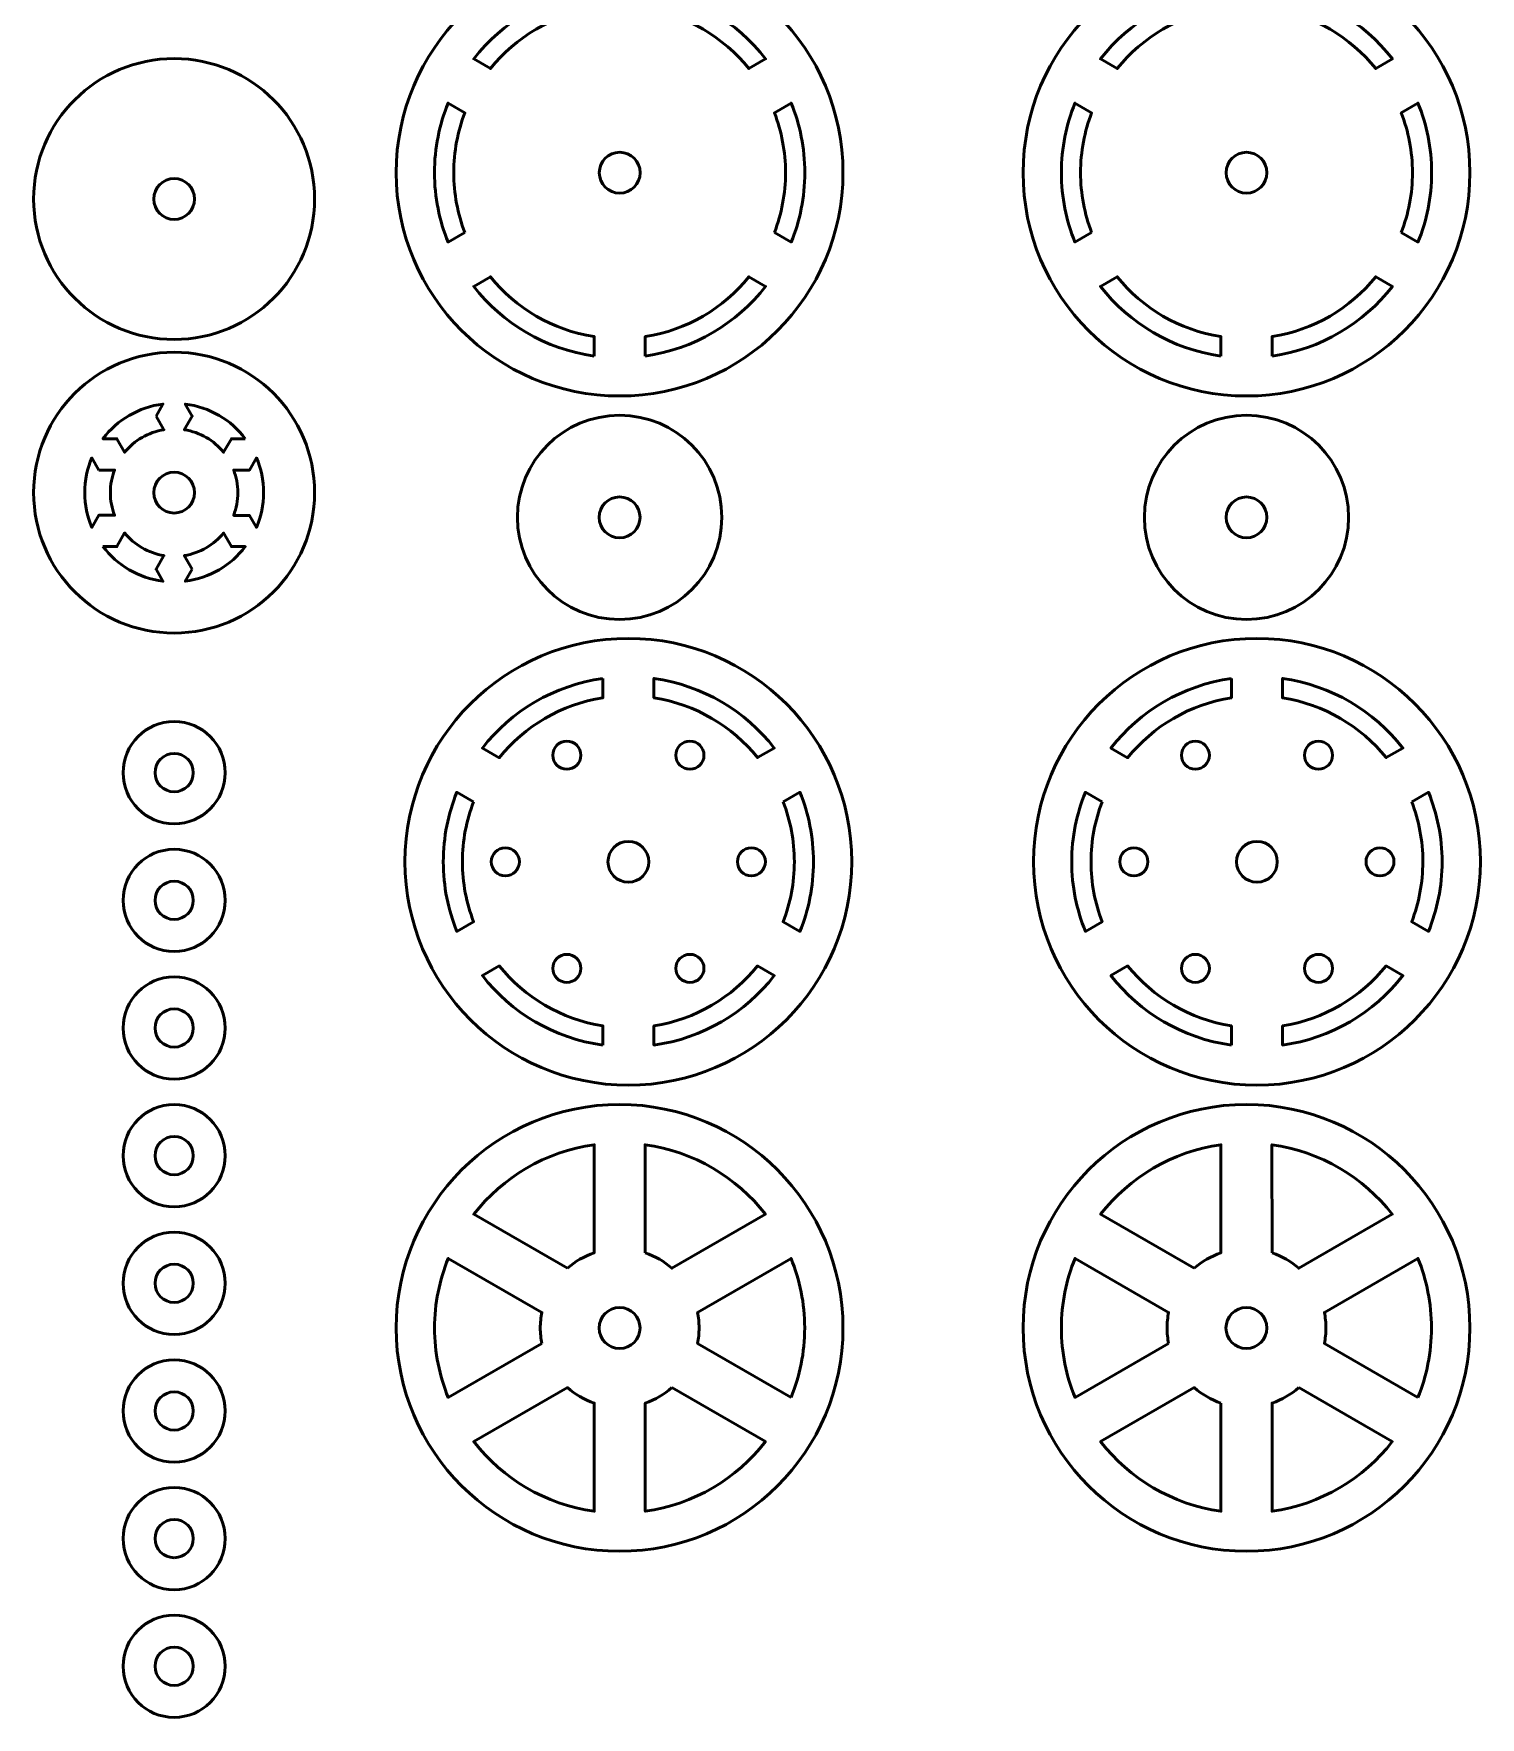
# Model space of a CAD drawing. Header units: inches. Extents: x -370 to 849, y -422 to 797.
# Drawn here: x -272.7 to -159.4, y 568 to 699.9 of the extents above; entities that cross this region are included whole.
import ezdxf

# ---------------------------------------------------------------- set-up
doc = ezdxf.new("R2010")
doc.units = ezdxf.units.IN
doc.header["$MEASUREMENT"] = 0
doc.layers.add('Layer 1', color=7, linetype='Continuous')

# ---------------------------------------------------------------- blocks, each defined once
blk = doc.blocks.new('block 20')
at = {"layer": 'Layer 1', "color": 7, "lineweight": 50, "true_color": 0xffffff}
for points, knots in [([(-230.91, 603.16), (-230.3, 603.69), (-229.59, 604.1), (-228.81, 604.37), (-228.81, 604.37), (-228.81, 612.83), (-228.81, 612.83), (-232.63, 612.31), (-235.98, 610.29), (-238.24, 607.39), (-238.24, 607.39), (-230.91, 603.16), (-230.91, 603.16)], [0, 0, 0, 0, 1, 1, 1, 2, 2, 2, 3, 3, 3, 4, 4, 4, 4]), ([(-224.81, 604.37), (-224.03, 604.1), (-223.33, 603.69), (-222.72, 603.16), (-222.72, 603.16), (-215.39, 607.39), (-215.39, 607.39), (-217.65, 610.29), (-221, 612.31), (-224.82, 612.84), (-224.82, 612.84), (-224.81, 604.37), (-224.81, 604.37), (-224.81, 604.37), (-224.81, 604.37), (-224.81, 604.37)], [0, 0, 0, 0, 1, 1, 1, 2, 2, 2, 3, 3, 3, 4, 4, 4, 5, 5, 5, 5]), ([(-232.91, 597.27), (-232.99, 597.66), (-233.03, 598.07), (-233.03, 598.48), (-233.03, 598.9), (-232.99, 599.31), (-232.91, 599.7), (-232.91, 599.7), (-240.24, 603.93), (-240.24, 603.93), (-240.93, 602.25), (-241.31, 600.41), (-241.31, 598.48), (-241.31, 596.56), (-240.93, 594.72), (-240.24, 593.04), (-240.24, 593.04), (-232.91, 597.27), (-232.91, 597.27)], [0, 0, 0, 0, 1, 1, 1, 2, 2, 2, 3, 3, 3, 4, 4, 4, 5, 5, 5, 6, 6, 6, 6]), ([(-213.39, 593.04), (-212.7, 594.72), (-212.32, 596.56), (-212.32, 598.49), (-212.32, 600.41), (-212.7, 602.25), (-213.39, 603.93), (-213.39, 603.93), (-220.71, 599.7), (-220.71, 599.7), (-220.64, 599.31), (-220.59, 598.9), (-220.59, 598.49), (-220.59, 598.07), (-220.64, 597.67), (-220.71, 597.27), (-220.71, 597.27), (-213.39, 593.04), (-213.39, 593.04)], [0, 0, 0, 0, 1, 1, 1, 2, 2, 2, 3, 3, 3, 4, 4, 4, 5, 5, 5, 6, 6, 6, 6]), ([(-228.82, 592.6), (-229.59, 592.87), (-230.3, 593.28), (-230.91, 593.81), (-230.91, 593.81), (-238.24, 589.58), (-238.24, 589.58), (-235.98, 586.68), (-232.63, 584.66), (-228.81, 584.13), (-228.81, 584.13), (-228.81, 592.6), (-228.81, 592.6), (-228.81, 592.6), (-228.82, 592.6), (-228.82, 592.6)], [0, 0, 0, 0, 1, 1, 1, 2, 2, 2, 3, 3, 3, 4, 4, 4, 5, 5, 5, 5]), ([(-222.72, 593.81), (-223.33, 593.28), (-224.03, 592.86), (-224.81, 592.6), (-224.81, 592.6), (-224.81, 584.13), (-224.81, 584.13), (-220.99, 584.66), (-217.65, 586.68), (-215.39, 589.58), (-215.39, 589.58), (-222.72, 593.81), (-222.72, 593.81)], [0, 0, 0, 0, 1, 1, 1, 2, 2, 2, 3, 3, 3, 4, 4, 4, 4])]:
    blk.add_open_spline(points, degree=3, knots=knots, dxfattribs=at)
blk = doc.blocks.new('block 19')
at = {"layer": 'Layer 1', "color": 7, "lineweight": 50, "true_color": 0xffffff}
for points in [[(-226.82, 615.99), (-217.15, 615.99), (-209.32, 608.15), (-209.32, 598.49), (-209.32, 588.82), (-217.15, 580.99), (-226.82, 580.99), (-236.48, 580.99), (-244.32, 588.82), (-244.32, 598.49), (-244.32, 608.15), (-236.48, 615.99), (-226.82, 615.99)], [(-226.82, 600.08), (-225.93, 600.08), (-225.22, 599.37), (-225.22, 598.48), (-225.22, 597.6), (-225.93, 596.88), (-226.82, 596.88), (-227.7, 596.88), (-228.42, 597.6), (-228.42, 598.48), (-228.42, 599.37), (-227.7, 600.08), (-226.82, 600.08)]]:
    blk.add_open_spline(points, degree=3, knots=[0, 0, 0, 0, 1, 1, 1, 2, 2, 2, 3, 3, 3, 4, 4, 4, 4], dxfattribs=at)
at = {"layer": 'Layer 1'}
blk.add_blockref('block 20', (0, 0), dxfattribs=at)
blk = doc.blocks.new('block 18')
at = {"layer": 'Layer 1', "color": 7, "lineweight": 50, "true_color": 0xffffff}
for points, knots in [([(-226.82, 706.48), (-236.48, 706.48), (-244.32, 698.65), (-244.32, 688.98), (-244.32, 679.32), (-236.48, 671.49), (-226.82, 671.49), (-217.15, 671.49), (-209.32, 679.32), (-209.32, 688.98), (-209.32, 698.65), (-217.15, 706.48), (-226.82, 706.48)], [0, 0, 0, 0, 1, 1, 1, 2, 2, 2, 3, 3, 3, 4, 4, 4, 4]), ([(-228.81, 701.83), (-232.09, 701.33), (-234.95, 699.6), (-236.94, 697.14), (-236.94, 697.14), (-238.25, 697.89), (-238.25, 697.89), (-235.98, 700.8), (-232.64, 702.82), (-228.81, 703.34), (-228.81, 703.34), (-228.81, 701.83), (-228.81, 701.83)], [0, 0, 0, 0, 1, 1, 1, 2, 2, 2, 3, 3, 3, 4, 4, 4, 4]), ([(-224.81, 703.34), (-220.99, 702.82), (-217.65, 700.8), (-215.38, 697.9), (-215.38, 697.9), (-216.69, 697.14), (-216.69, 697.14), (-218.68, 699.6), (-221.55, 701.33), (-224.81, 701.83), (-224.81, 701.83), (-224.81, 703.34), (-224.81, 703.34)], [0, 0, 0, 0, 1, 1, 1, 2, 2, 2, 3, 3, 3, 4, 4, 4, 4]), ([(-238.94, 684.29), (-238.94, 684.29), (-240.25, 683.54), (-240.25, 683.54), (-240.94, 685.22), (-241.32, 687.06), (-241.32, 688.98), (-241.32, 690.91), (-240.94, 692.75), (-240.25, 694.43), (-240.25, 694.43), (-238.94, 693.67), (-238.94, 693.67), (-239.5, 692.22), (-239.81, 690.64), (-239.81, 688.98), (-239.81, 687.33), (-239.5, 685.75), (-238.94, 684.29)], [0, 0, 0, 0, 1, 1, 1, 2, 2, 2, 3, 3, 3, 4, 4, 4, 5, 5, 5, 6, 6, 6, 6]), ([(-214.69, 684.29), (-214.13, 685.75), (-213.82, 687.33), (-213.82, 688.98), (-213.82, 690.64), (-214.13, 692.22), (-214.69, 693.67), (-214.69, 693.67), (-213.38, 694.43), (-213.38, 694.43), (-212.69, 692.75), (-212.31, 690.91), (-212.31, 688.98), (-212.31, 687.06), (-212.69, 685.22), (-213.38, 683.54), (-213.38, 683.54), (-214.69, 684.29), (-214.69, 684.29)], [0, 0, 0, 0, 1, 1, 1, 2, 2, 2, 3, 3, 3, 4, 4, 4, 5, 5, 5, 6, 6, 6, 6]), ([(-226.81, 687.38), (-227.7, 687.38), (-228.41, 688.1), (-228.41, 688.98), (-228.41, 689.87), (-227.7, 690.58), (-226.81, 690.58), (-225.93, 690.58), (-225.21, 689.87), (-225.21, 688.98), (-225.21, 688.1), (-225.93, 687.38), (-226.81, 687.38)], [0, 0, 0, 0, 1, 1, 1, 2, 2, 2, 3, 3, 3, 4, 4, 4, 4]), ([(-228.81, 674.62), (-232.64, 675.15), (-235.98, 677.17), (-238.25, 680.07), (-238.25, 680.07), (-236.94, 680.83), (-236.94, 680.83), (-234.95, 678.37), (-232.08, 676.64), (-228.81, 676.14), (-228.81, 676.14), (-228.81, 674.62), (-228.81, 674.62)], [0, 0, 0, 0, 1, 1, 1, 2, 2, 2, 3, 3, 3, 4, 4, 4, 4]), ([(-224.81, 674.62), (-224.81, 674.62), (-224.81, 676.14), (-224.81, 676.14), (-221.54, 676.64), (-218.68, 678.37), (-216.69, 680.83), (-216.69, 680.83), (-215.38, 680.07), (-215.38, 680.07), (-217.65, 677.17), (-220.99, 675.15), (-224.81, 674.62)], [0, 0, 0, 0, 1, 1, 1, 2, 2, 2, 3, 3, 3, 4, 4, 4, 4]), ([(-226.82, 669.98), (-231.23, 669.98), (-234.82, 666.4), (-234.82, 661.98), (-234.82, 657.57), (-231.24, 653.98), (-226.82, 653.98), (-222.4, 653.98), (-218.81, 657.57), (-218.81, 661.98), (-218.81, 666.4), (-222.4, 669.98), (-226.82, 669.98)], [0, 0, 0, 0, 1, 1, 1, 2, 2, 2, 3, 3, 3, 4, 4, 4, 4]), ([(-226.82, 660.38), (-227.7, 660.38), (-228.42, 661.1), (-228.42, 661.98), (-228.42, 662.87), (-227.7, 663.58), (-226.82, 663.58), (-225.93, 663.58), (-225.22, 662.87), (-225.22, 661.98), (-225.22, 661.1), (-225.93, 660.38), (-226.82, 660.38)], [0, 0, 0, 0, 1, 1, 1, 2, 2, 2, 3, 3, 3, 4, 4, 4, 4])]:
    blk.add_open_spline(points, degree=3, knots=knots, dxfattribs=at)
at = {"layer": 'Layer 1'}
blk.add_blockref('block 19', (0, 0), dxfattribs=at)
blk = doc.blocks.new('block 23')
at = {"layer": 'Layer 1', "color": 7, "lineweight": 50, "true_color": 0xffffff}
for points, knots in [([(-181.81, 603.16), (-181.2, 603.69), (-180.49, 604.1), (-179.71, 604.37), (-179.71, 604.37), (-179.71, 612.83), (-179.71, 612.83), (-183.53, 612.31), (-186.88, 610.29), (-189.14, 607.39), (-189.14, 607.39), (-181.81, 603.16), (-181.81, 603.16)], [0, 0, 0, 0, 1, 1, 1, 2, 2, 2, 3, 3, 3, 4, 4, 4, 4]), ([(-175.71, 604.37), (-174.93, 604.1), (-174.22, 603.69), (-173.62, 603.16), (-173.62, 603.16), (-166.29, 607.39), (-166.29, 607.39), (-168.55, 610.29), (-171.9, 612.31), (-175.72, 612.84), (-175.72, 612.84), (-175.71, 604.37), (-175.71, 604.37), (-175.71, 604.37), (-175.71, 604.37), (-175.71, 604.37)], [0, 0, 0, 0, 1, 1, 1, 2, 2, 2, 3, 3, 3, 4, 4, 4, 5, 5, 5, 5]), ([(-183.81, 597.27), (-183.89, 597.66), (-183.93, 598.07), (-183.93, 598.48), (-183.93, 598.9), (-183.89, 599.31), (-183.81, 599.7), (-183.81, 599.7), (-191.14, 603.93), (-191.14, 603.93), (-191.83, 602.25), (-192.21, 600.41), (-192.21, 598.48), (-192.21, 596.56), (-191.83, 594.72), (-191.14, 593.04), (-191.14, 593.04), (-183.81, 597.27), (-183.81, 597.27)], [0, 0, 0, 0, 1, 1, 1, 2, 2, 2, 3, 3, 3, 4, 4, 4, 5, 5, 5, 6, 6, 6, 6]), ([(-164.28, 593.04), (-163.6, 594.72), (-163.22, 596.56), (-163.22, 598.49), (-163.22, 600.41), (-163.6, 602.25), (-164.28, 603.93), (-164.28, 603.93), (-171.61, 599.7), (-171.61, 599.7), (-171.54, 599.31), (-171.49, 598.9), (-171.49, 598.49), (-171.49, 598.07), (-171.54, 597.67), (-171.61, 597.27), (-171.61, 597.27), (-164.28, 593.04), (-164.28, 593.04)], [0, 0, 0, 0, 1, 1, 1, 2, 2, 2, 3, 3, 3, 4, 4, 4, 5, 5, 5, 6, 6, 6, 6]), ([(-179.71, 592.6), (-180.49, 592.87), (-181.2, 593.28), (-181.81, 593.81), (-181.81, 593.81), (-189.14, 589.58), (-189.14, 589.58), (-186.88, 586.68), (-183.53, 584.66), (-179.71, 584.13), (-179.71, 584.13), (-179.71, 592.6), (-179.71, 592.6)], [0, 0, 0, 0, 1, 1, 1, 2, 2, 2, 3, 3, 3, 4, 4, 4, 4]), ([(-173.62, 593.81), (-174.23, 593.28), (-174.93, 592.86), (-175.71, 592.6), (-175.71, 592.6), (-175.71, 584.13), (-175.71, 584.13), (-171.89, 584.66), (-168.55, 586.68), (-166.29, 589.58), (-166.29, 589.58), (-173.62, 593.81), (-173.62, 593.81)], [0, 0, 0, 0, 1, 1, 1, 2, 2, 2, 3, 3, 3, 4, 4, 4, 4])]:
    blk.add_open_spline(points, degree=3, knots=knots, dxfattribs=at)
blk = doc.blocks.new('block 22')
at = {"layer": 'Layer 1', "color": 7, "lineweight": 50, "true_color": 0xffffff}
for points in [[(-177.71, 615.99), (-168.05, 615.99), (-160.21, 608.15), (-160.21, 598.49), (-160.21, 588.82), (-168.05, 580.99), (-177.71, 580.99), (-187.38, 580.99), (-195.21, 588.82), (-195.21, 598.49), (-195.21, 608.15), (-187.38, 615.99), (-177.71, 615.99)], [(-177.72, 600.08), (-176.83, 600.08), (-176.12, 599.37), (-176.12, 598.48), (-176.12, 597.6), (-176.83, 596.88), (-177.72, 596.88), (-178.6, 596.88), (-179.32, 597.6), (-179.32, 598.48), (-179.32, 599.37), (-178.6, 600.08), (-177.72, 600.08)]]:
    blk.add_open_spline(points, degree=3, knots=[0, 0, 0, 0, 1, 1, 1, 2, 2, 2, 3, 3, 3, 4, 4, 4, 4], dxfattribs=at)
at = {"layer": 'Layer 1'}
blk.add_blockref('block 23', (0, 0), dxfattribs=at)
blk = doc.blocks.new('block 21')
at = {"layer": 'Layer 1', "color": 7, "lineweight": 50, "true_color": 0xffffff}
for points, knots in [([(-177.71, 706.48), (-187.38, 706.48), (-195.21, 698.65), (-195.21, 688.98), (-195.21, 679.32), (-187.38, 671.49), (-177.71, 671.49), (-168.05, 671.49), (-160.21, 679.32), (-160.21, 688.98), (-160.21, 698.65), (-168.05, 706.48), (-177.71, 706.48)], [0, 0, 0, 0, 1, 1, 1, 2, 2, 2, 3, 3, 3, 4, 4, 4, 4]), ([(-179.71, 701.83), (-182.98, 701.33), (-185.85, 699.6), (-187.84, 697.14), (-187.84, 697.14), (-189.15, 697.89), (-189.15, 697.89), (-186.88, 700.8), (-183.54, 702.82), (-179.71, 703.34), (-179.71, 703.34), (-179.71, 701.83), (-179.71, 701.83)], [0, 0, 0, 0, 1, 1, 1, 2, 2, 2, 3, 3, 3, 4, 4, 4, 4]), ([(-175.71, 703.34), (-171.89, 702.82), (-168.55, 700.8), (-166.28, 697.9), (-166.28, 697.9), (-167.59, 697.14), (-167.59, 697.14), (-169.58, 699.6), (-172.44, 701.33), (-175.71, 701.83), (-175.71, 701.83), (-175.71, 703.34), (-175.71, 703.34)], [0, 0, 0, 0, 1, 1, 1, 2, 2, 2, 3, 3, 3, 4, 4, 4, 4]), ([(-189.84, 684.29), (-189.84, 684.29), (-191.15, 683.54), (-191.15, 683.54), (-191.83, 685.22), (-192.21, 687.06), (-192.21, 688.98), (-192.21, 690.91), (-191.83, 692.75), (-191.15, 694.43), (-191.15, 694.43), (-189.84, 693.67), (-189.84, 693.67), (-190.4, 692.22), (-190.71, 690.64), (-190.71, 688.98), (-190.71, 687.33), (-190.4, 685.75), (-189.84, 684.29)], [0, 0, 0, 0, 1, 1, 1, 2, 2, 2, 3, 3, 3, 4, 4, 4, 5, 5, 5, 6, 6, 6, 6]), ([(-165.59, 684.29), (-165.02, 685.75), (-164.71, 687.33), (-164.71, 688.98), (-164.71, 690.64), (-165.03, 692.22), (-165.59, 693.67), (-165.59, 693.67), (-164.28, 694.43), (-164.28, 694.43), (-163.59, 692.75), (-163.21, 690.91), (-163.21, 688.98), (-163.21, 687.06), (-163.59, 685.22), (-164.28, 683.54), (-164.28, 683.54), (-165.59, 684.29), (-165.59, 684.29)], [0, 0, 0, 0, 1, 1, 1, 2, 2, 2, 3, 3, 3, 4, 4, 4, 5, 5, 5, 6, 6, 6, 6]), ([(-177.71, 687.38), (-178.6, 687.38), (-179.31, 688.1), (-179.31, 688.98), (-179.31, 689.87), (-178.6, 690.58), (-177.71, 690.58), (-176.83, 690.58), (-176.11, 689.87), (-176.11, 688.98), (-176.11, 688.1), (-176.83, 687.38), (-177.71, 687.38)], [0, 0, 0, 0, 1, 1, 1, 2, 2, 2, 3, 3, 3, 4, 4, 4, 4]), ([(-179.71, 674.62), (-183.54, 675.15), (-186.88, 677.17), (-189.15, 680.07), (-189.15, 680.07), (-187.84, 680.83), (-187.84, 680.83), (-185.85, 678.37), (-182.98, 676.64), (-179.71, 676.14), (-179.71, 676.14), (-179.71, 674.62), (-179.71, 674.62)], [0, 0, 0, 0, 1, 1, 1, 2, 2, 2, 3, 3, 3, 4, 4, 4, 4]), ([(-175.71, 674.62), (-175.71, 674.62), (-175.71, 676.14), (-175.71, 676.14), (-172.44, 676.64), (-169.58, 678.37), (-167.59, 680.83), (-167.59, 680.83), (-166.28, 680.07), (-166.28, 680.07), (-168.55, 677.17), (-171.89, 675.15), (-175.71, 674.62)], [0, 0, 0, 0, 1, 1, 1, 2, 2, 2, 3, 3, 3, 4, 4, 4, 4]), ([(-177.71, 669.98), (-182.13, 669.98), (-185.71, 666.4), (-185.71, 661.98), (-185.71, 657.57), (-182.13, 653.98), (-177.71, 653.98), (-173.3, 653.98), (-169.71, 657.57), (-169.71, 661.98), (-169.71, 666.4), (-173.3, 669.98), (-177.71, 669.98)], [0, 0, 0, 0, 1, 1, 1, 2, 2, 2, 3, 3, 3, 4, 4, 4, 4]), ([(-177.71, 660.38), (-178.6, 660.38), (-179.31, 661.1), (-179.31, 661.98), (-179.31, 662.87), (-178.6, 663.58), (-177.71, 663.58), (-176.83, 663.58), (-176.12, 662.87), (-176.12, 661.98), (-176.11, 661.1), (-176.83, 660.38), (-177.71, 660.38)], [0, 0, 0, 0, 1, 1, 1, 2, 2, 2, 3, 3, 3, 4, 4, 4, 4])]:
    blk.add_open_spline(points, degree=3, knots=knots, dxfattribs=at)
at = {"layer": 'Layer 1'}
blk.add_blockref('block 22', (0, 0), dxfattribs=at)
blk = doc.blocks.new('block 97')
at = {"layer": 'Layer 1', "color": 7, "lineweight": 50, "true_color": 0xffffff}
for points, knots in [([(-226.13, 617.5), (-216.47, 617.5), (-208.63, 625.34), (-208.63, 635), (-208.63, 644.66), (-216.47, 652.5), (-226.13, 652.5), (-235.8, 652.5), (-243.63, 644.66), (-243.63, 635), (-243.63, 625.34), (-235.8, 617.5), (-226.13, 617.5)], [0, 0, 0, 0, 1, 1, 1, 2, 2, 2, 3, 3, 3, 4, 4, 4, 4]), ([(-228.13, 649.36), (-228.13, 649.36), (-228.13, 647.85), (-228.13, 647.85), (-231.4, 647.34), (-234.27, 645.62), (-236.25, 643.15), (-236.25, 643.15), (-237.57, 643.91), (-237.57, 643.91), (-235.3, 646.81), (-231.96, 648.83), (-228.13, 649.36)], [0, 0, 0, 0, 1, 1, 1, 2, 2, 2, 3, 3, 3, 4, 4, 4, 4]), ([(-224.13, 649.36), (-220.31, 648.83), (-216.96, 646.81), (-214.7, 643.91), (-214.7, 643.91), (-216.01, 643.16), (-216.01, 643.16), (-218, 645.62), (-220.86, 647.34), (-224.13, 647.85), (-224.13, 647.85), (-224.13, 649.36), (-224.13, 649.36), (-224.13, 649.36), (-224.13, 649.36), (-224.13, 649.36)], [0, 0, 0, 0, 1, 1, 1, 2, 2, 2, 3, 3, 3, 4, 4, 4, 5, 5, 5, 5]), ([(-238.26, 639.69), (-238.82, 638.24), (-239.13, 636.66), (-239.13, 635), (-239.13, 633.35), (-238.82, 631.76), (-238.26, 630.31), (-238.26, 630.31), (-239.57, 629.55), (-239.57, 629.55), (-240.25, 631.24), (-240.63, 633.07), (-240.63, 635), (-240.63, 636.93), (-240.25, 638.77), (-239.57, 640.45), (-239.57, 640.45), (-238.26, 639.69), (-238.26, 639.69)], [0, 0, 0, 0, 1, 1, 1, 2, 2, 2, 3, 3, 3, 4, 4, 4, 5, 5, 5, 6, 6, 6, 6]), ([(-214.01, 639.69), (-214.01, 639.69), (-212.69, 640.45), (-212.69, 640.45), (-212.01, 638.77), (-211.63, 636.93), (-211.63, 635), (-211.63, 633.07), (-212.01, 631.23), (-212.69, 629.55), (-212.69, 629.55), (-214.01, 630.31), (-214.01, 630.31), (-213.44, 631.77), (-213.13, 633.35), (-213.13, 635), (-213.13, 636.65), (-213.44, 638.24), (-214.01, 639.69)], [0, 0, 0, 0, 1, 1, 1, 2, 2, 2, 3, 3, 3, 4, 4, 4, 5, 5, 5, 6, 6, 6, 6]), ([(-226.13, 636.6), (-225.25, 636.6), (-224.53, 635.88), (-224.53, 635), (-224.53, 634.12), (-225.25, 633.4), (-226.13, 633.4), (-227.02, 633.4), (-227.73, 634.12), (-227.73, 635), (-227.73, 635.89), (-227.02, 636.6), (-226.13, 636.6)], [0, 0, 0, 0, 1, 1, 1, 2, 2, 2, 3, 3, 3, 4, 4, 4, 4]), ([(-228.13, 620.64), (-231.96, 621.17), (-235.3, 623.19), (-237.57, 626.09), (-237.57, 626.09), (-236.25, 626.85), (-236.25, 626.85), (-234.26, 624.38), (-231.4, 622.66), (-228.13, 622.15), (-228.13, 622.15), (-228.13, 620.64), (-228.13, 620.64)], [0, 0, 0, 0, 1, 1, 1, 2, 2, 2, 3, 3, 3, 4, 4, 4, 4]), ([(-224.13, 622.15), (-220.86, 622.66), (-218, 624.38), (-216.01, 626.85), (-216.01, 626.85), (-214.7, 626.09), (-214.7, 626.09), (-216.96, 623.19), (-220.31, 621.17), (-224.13, 620.64), (-224.13, 620.64), (-224.13, 622.15), (-224.13, 622.15), (-224.13, 622.15), (-224.13, 622.15), (-224.13, 622.15)], [0, 0, 0, 0, 1, 1, 1, 2, 2, 2, 3, 3, 3, 4, 4, 4, 5, 5, 5, 5])]:
    blk.add_open_spline(points, degree=3, knots=knots, dxfattribs=at)
at = {"layer": 'Layer 1', "color": 240, "lineweight": 50, "true_color": 0xed1c24}
for points in [[(-230.95, 644.45), (-230.35, 644.45), (-229.85, 643.96), (-229.85, 643.35), (-229.85, 642.74), (-230.35, 642.25), (-230.95, 642.25), (-231.56, 642.25), (-232.05, 642.74), (-232.05, 643.35), (-232.05, 643.96), (-231.56, 644.45), (-230.95, 644.45)], [(-221.31, 644.45), (-220.71, 644.45), (-220.21, 643.96), (-220.21, 643.35), (-220.21, 642.74), (-220.71, 642.25), (-221.31, 642.25), (-221.92, 642.25), (-222.41, 642.74), (-222.41, 643.35), (-222.41, 643.96), (-221.92, 644.45), (-221.31, 644.45)], [(-235.77, 636.1), (-235.16, 636.1), (-234.67, 635.61), (-234.67, 635), (-234.67, 634.39), (-235.16, 633.9), (-235.77, 633.9), (-236.38, 633.9), (-236.87, 634.39), (-236.87, 635), (-236.87, 635.61), (-236.38, 636.1), (-235.77, 636.1)], [(-216.49, 636.1), (-215.89, 636.1), (-215.4, 635.61), (-215.4, 635), (-215.4, 634.39), (-215.89, 633.9), (-216.49, 633.9), (-217.1, 633.9), (-217.59, 634.39), (-217.59, 635), (-217.59, 635.61), (-217.1, 636.1), (-216.49, 636.1)], [(-230.95, 627.75), (-230.35, 627.75), (-229.85, 627.26), (-229.85, 626.65), (-229.85, 626.05), (-230.35, 625.55), (-230.95, 625.55), (-231.56, 625.55), (-232.05, 626.05), (-232.05, 626.65), (-232.05, 627.26), (-231.56, 627.75), (-230.95, 627.75)], [(-221.31, 627.75), (-220.71, 627.75), (-220.21, 627.26), (-220.21, 626.65), (-220.21, 626.05), (-220.71, 625.55), (-221.31, 625.55), (-221.92, 625.55), (-222.41, 626.05), (-222.41, 626.65), (-222.41, 627.26), (-221.92, 627.75), (-221.31, 627.75)]]:
    blk.add_open_spline(points, degree=3, knots=[0, 0, 0, 0, 1, 1, 1, 2, 2, 2, 3, 3, 3, 4, 4, 4, 4], dxfattribs=at)
blk = doc.blocks.new('block 99')
at = {"layer": 'Layer 1', "color": 7, "lineweight": 50, "true_color": 0xffffff}
for points, knots in [([(-176.89, 617.5), (-167.23, 617.5), (-159.39, 625.34), (-159.39, 635), (-159.39, 644.66), (-167.23, 652.5), (-176.89, 652.5), (-186.56, 652.5), (-194.39, 644.66), (-194.39, 635), (-194.39, 625.34), (-186.56, 617.5), (-176.89, 617.5)], [0, 0, 0, 0, 1, 1, 1, 2, 2, 2, 3, 3, 3, 4, 4, 4, 4]), ([(-178.89, 649.36), (-178.89, 649.36), (-178.89, 647.85), (-178.89, 647.85), (-182.16, 647.34), (-185.03, 645.62), (-187.02, 643.15), (-187.02, 643.15), (-188.33, 643.91), (-188.33, 643.91), (-186.06, 646.81), (-182.72, 648.83), (-178.89, 649.36)], [0, 0, 0, 0, 1, 1, 1, 2, 2, 2, 3, 3, 3, 4, 4, 4, 4]), ([(-174.89, 649.36), (-171.07, 648.83), (-167.73, 646.81), (-165.46, 643.91), (-165.46, 643.91), (-166.77, 643.16), (-166.77, 643.16), (-168.76, 645.62), (-171.63, 647.34), (-174.9, 647.85), (-174.9, 647.85), (-174.89, 649.36), (-174.89, 649.36), (-174.89, 649.36), (-174.89, 649.36), (-174.89, 649.36)], [0, 0, 0, 0, 1, 1, 1, 2, 2, 2, 3, 3, 3, 4, 4, 4, 5, 5, 5, 5]), ([(-189.02, 639.69), (-189.58, 638.24), (-189.89, 636.66), (-189.89, 635), (-189.89, 633.35), (-189.58, 631.76), (-189.02, 630.31), (-189.02, 630.31), (-190.33, 629.55), (-190.33, 629.55), (-191.02, 631.24), (-191.4, 633.07), (-191.4, 635), (-191.4, 636.93), (-191.02, 638.77), (-190.33, 640.45), (-190.33, 640.45), (-189.02, 639.69), (-189.02, 639.69)], [0, 0, 0, 0, 1, 1, 1, 2, 2, 2, 3, 3, 3, 4, 4, 4, 5, 5, 5, 6, 6, 6, 6]), ([(-164.77, 639.69), (-164.77, 639.69), (-163.46, 640.45), (-163.46, 640.45), (-162.77, 638.77), (-162.39, 636.93), (-162.39, 635), (-162.39, 633.07), (-162.77, 631.23), (-163.46, 629.55), (-163.46, 629.55), (-164.77, 630.31), (-164.77, 630.31), (-164.21, 631.77), (-163.9, 633.35), (-163.9, 635), (-163.89, 636.65), (-164.21, 638.24), (-164.77, 639.69)], [0, 0, 0, 0, 1, 1, 1, 2, 2, 2, 3, 3, 3, 4, 4, 4, 5, 5, 5, 6, 6, 6, 6]), ([(-176.89, 636.6), (-176.01, 636.6), (-175.3, 635.88), (-175.3, 635), (-175.3, 634.12), (-176.01, 633.4), (-176.89, 633.4), (-177.78, 633.4), (-178.49, 634.12), (-178.49, 635), (-178.49, 635.89), (-177.78, 636.6), (-176.89, 636.6)], [0, 0, 0, 0, 1, 1, 1, 2, 2, 2, 3, 3, 3, 4, 4, 4, 4]), ([(-178.89, 620.64), (-182.72, 621.17), (-186.06, 623.19), (-188.33, 626.09), (-188.33, 626.09), (-187.02, 626.85), (-187.02, 626.85), (-185.03, 624.38), (-182.16, 622.66), (-178.89, 622.15), (-178.89, 622.15), (-178.89, 620.64), (-178.89, 620.64)], [0, 0, 0, 0, 1, 1, 1, 2, 2, 2, 3, 3, 3, 4, 4, 4, 4]), ([(-174.89, 622.15), (-171.62, 622.66), (-168.76, 624.38), (-166.77, 626.85), (-166.77, 626.85), (-165.46, 626.09), (-165.46, 626.09), (-167.73, 623.19), (-171.07, 621.17), (-174.89, 620.64), (-174.89, 620.64), (-174.89, 622.15), (-174.89, 622.15), (-174.89, 622.15), (-174.89, 622.15), (-174.89, 622.15)], [0, 0, 0, 0, 1, 1, 1, 2, 2, 2, 3, 3, 3, 4, 4, 4, 5, 5, 5, 5])]:
    blk.add_open_spline(points, degree=3, knots=knots, dxfattribs=at)
at = {"layer": 'Layer 1', "color": 240, "lineweight": 50, "true_color": 0xed1c24}
for points in [[(-181.72, 644.45), (-181.11, 644.45), (-180.62, 643.96), (-180.62, 643.35), (-180.62, 642.74), (-181.11, 642.25), (-181.72, 642.25), (-182.32, 642.25), (-182.81, 642.74), (-182.81, 643.35), (-182.81, 643.96), (-182.32, 644.45), (-181.72, 644.45)], [(-172.07, 644.45), (-171.47, 644.45), (-170.98, 643.96), (-170.98, 643.35), (-170.98, 642.74), (-171.47, 642.25), (-172.07, 642.25), (-172.68, 642.25), (-173.17, 642.74), (-173.17, 643.35), (-173.17, 643.96), (-172.68, 644.45), (-172.07, 644.45)], [(-186.53, 636.1), (-185.93, 636.1), (-185.44, 635.61), (-185.44, 635), (-185.44, 634.39), (-185.93, 633.9), (-186.53, 633.9), (-187.14, 633.9), (-187.63, 634.39), (-187.63, 635), (-187.63, 635.61), (-187.14, 636.1), (-186.53, 636.1)], [(-167.26, 636.1), (-166.65, 636.1), (-166.16, 635.61), (-166.16, 635), (-166.16, 634.39), (-166.65, 633.9), (-167.26, 633.9), (-167.86, 633.9), (-168.35, 634.39), (-168.35, 635), (-168.35, 635.61), (-167.86, 636.1), (-167.26, 636.1)], [(-181.72, 627.75), (-181.11, 627.75), (-180.62, 627.26), (-180.62, 626.65), (-180.62, 626.05), (-181.11, 625.55), (-181.72, 625.55), (-182.32, 625.55), (-182.81, 626.05), (-182.81, 626.65), (-182.81, 627.26), (-182.32, 627.75), (-181.72, 627.75)], [(-172.07, 627.75), (-171.47, 627.75), (-170.98, 627.26), (-170.98, 626.65), (-170.98, 626.05), (-171.47, 625.55), (-172.07, 625.55), (-172.68, 625.55), (-173.17, 626.05), (-173.17, 626.65), (-173.17, 627.26), (-172.68, 627.75), (-172.07, 627.75)]]:
    blk.add_open_spline(points, degree=3, knots=[0, 0, 0, 0, 1, 1, 1, 2, 2, 2, 3, 3, 3, 4, 4, 4, 4], dxfattribs=at)

msp = doc.modelspace()

# ---------------------------------------------------------------- linework, layer by layer
at = {"layer": 'Layer 1', "color": 7, "lineweight": 50, "true_color": 0xffffff}
for points, knots in [([(-250.71, 686.92), (-250.71, 693), (-255.64, 697.92), (-261.71, 697.92), (-267.79, 697.92), (-272.72, 693), (-272.72, 686.92), (-272.72, 680.84), (-267.79, 675.92), (-261.71, 675.92), (-255.64, 675.92), (-250.71, 680.84), (-250.71, 686.92)], [0, 0, 0, 0, 1, 1, 1, 2, 2, 2, 3, 3, 3, 4, 4, 4, 4]), ([(-260.11, 686.92), (-260.11, 686.04), (-260.83, 685.32), (-261.71, 685.32), (-262.6, 685.32), (-263.31, 686.04), (-263.31, 686.92), (-263.31, 687.81), (-262.6, 688.52), (-261.71, 688.52), (-260.83, 688.52), (-260.11, 687.81), (-260.11, 686.92)], [0, 0, 0, 0, 1, 1, 1, 2, 2, 2, 3, 3, 3, 4, 4, 4, 4]), ([(-250.71, 663.92), (-250.71, 670), (-255.64, 674.92), (-261.71, 674.92), (-267.79, 674.92), (-272.72, 670), (-272.72, 663.92), (-272.72, 657.84), (-267.79, 652.92), (-261.71, 652.92), (-255.64, 652.92), (-250.71, 657.84), (-250.71, 663.92)], [0, 0, 0, 0, 1, 1, 1, 2, 2, 2, 3, 3, 3, 4, 4, 4, 4]), ([(-263.13, 669.92), (-263.13, 669.92), (-262.51, 668.85), (-262.51, 668.85), (-263.75, 668.65), (-264.83, 668.01), (-265.59, 667.08), (-265.59, 667.08), (-266.2, 668.14), (-266.2, 668.14), (-266.2, 668.14), (-267.29, 668.14), (-267.29, 668.14), (-266.17, 669.61), (-264.5, 670.62), (-262.59, 670.86), (-262.59, 670.86), (-263.13, 669.92), (-263.13, 669.92)], [0, 0, 0, 0, 1, 1, 1, 2, 2, 2, 3, 3, 3, 4, 4, 4, 5, 5, 5, 6, 6, 6, 6]), ([(-256.14, 668.14), (-256.14, 668.14), (-257.22, 668.14), (-257.22, 668.14), (-257.22, 668.14), (-257.84, 667.08), (-257.84, 667.08), (-258.6, 668.01), (-259.68, 668.65), (-260.92, 668.85), (-260.92, 668.85), (-260.3, 669.92), (-260.3, 669.92), (-260.3, 669.92), (-260.84, 670.86), (-260.84, 670.86), (-258.93, 670.62), (-257.25, 669.61), (-256.14, 668.14)], [0, 0, 0, 0, 1, 1, 1, 2, 2, 2, 3, 3, 3, 4, 4, 4, 5, 5, 5, 6, 6, 6, 6]), ([(-267.62, 665.69), (-267.62, 665.69), (-266.38, 665.69), (-266.38, 665.69), (-266.59, 665.14), (-266.71, 664.55), (-266.71, 663.92), (-266.71, 663.3), (-266.59, 662.7), (-266.38, 662.15), (-266.38, 662.15), (-267.62, 662.15), (-267.62, 662.15), (-267.62, 662.15), (-268.16, 661.2), (-268.16, 661.2), (-268.52, 662.04), (-268.71, 662.96), (-268.71, 663.92), (-268.71, 664.89), (-268.52, 665.81), (-268.16, 666.64), (-268.16, 666.64), (-267.62, 665.69), (-267.62, 665.69)], [0, 0, 0, 0, 1, 1, 1, 2, 2, 2, 3, 3, 3, 4, 4, 4, 5, 5, 5, 6, 6, 6, 7, 7, 7, 8, 8, 8, 8]), ([(-254.71, 663.92), (-254.71, 662.95), (-254.91, 662.03), (-255.27, 661.2), (-255.27, 661.2), (-255.81, 662.14), (-255.81, 662.14), (-255.81, 662.14), (-257.05, 662.14), (-257.05, 662.14), (-256.83, 662.7), (-256.72, 663.29), (-256.72, 663.92), (-256.72, 664.54), (-256.83, 665.14), (-257.05, 665.69), (-257.05, 665.69), (-255.81, 665.69), (-255.81, 665.69), (-255.81, 665.69), (-255.27, 666.64), (-255.27, 666.64), (-254.91, 665.81), (-254.71, 664.89), (-254.71, 663.92)], [0, 0, 0, 0, 1, 1, 1, 2, 2, 2, 3, 3, 3, 4, 4, 4, 5, 5, 5, 6, 6, 6, 7, 7, 7, 8, 8, 8, 8]), ([(-261.71, 665.52), (-260.83, 665.52), (-260.11, 664.8), (-260.11, 663.92), (-260.11, 663.04), (-260.83, 662.32), (-261.71, 662.32), (-262.6, 662.32), (-263.31, 663.04), (-263.31, 663.92), (-263.31, 664.8), (-262.6, 665.52), (-261.71, 665.52)], [0, 0, 0, 0, 1, 1, 1, 2, 2, 2, 3, 3, 3, 4, 4, 4, 4]), ([(-267.29, 659.7), (-267.29, 659.7), (-266.2, 659.69), (-266.2, 659.69), (-266.2, 659.69), (-265.59, 660.76), (-265.59, 660.76), (-264.83, 659.83), (-263.75, 659.19), (-262.51, 658.99), (-262.51, 658.99), (-263.13, 657.92), (-263.13, 657.92), (-263.13, 657.92), (-262.59, 656.98), (-262.59, 656.98), (-264.5, 657.22), (-266.17, 658.23), (-267.29, 659.7)], [0, 0, 0, 0, 1, 1, 1, 2, 2, 2, 3, 3, 3, 4, 4, 4, 5, 5, 5, 6, 6, 6, 6]), ([(-260.3, 657.92), (-260.3, 657.92), (-260.92, 658.99), (-260.92, 658.99), (-259.68, 659.19), (-258.6, 659.83), (-257.84, 660.76), (-257.84, 660.76), (-257.23, 659.69), (-257.23, 659.69), (-257.23, 659.69), (-256.14, 659.69), (-256.14, 659.69), (-257.25, 658.23), (-258.93, 657.22), (-260.84, 656.98), (-260.84, 656.98), (-260.3, 657.92), (-260.3, 657.92)], [0, 0, 0, 0, 1, 1, 1, 2, 2, 2, 3, 3, 3, 4, 4, 4, 5, 5, 5, 6, 6, 6, 6]), ([(-261.71, 645.99), (-263.92, 645.99), (-265.71, 644.19), (-265.71, 641.98), (-265.71, 639.77), (-263.92, 637.98), (-261.71, 637.98), (-259.51, 637.98), (-257.71, 639.77), (-257.71, 641.98), (-257.71, 644.19), (-259.51, 645.99), (-261.71, 645.99)], [0, 0, 0, 0, 1, 1, 1, 2, 2, 2, 3, 3, 3, 4, 4, 4, 4]), ([(-261.71, 640.48), (-262.54, 640.48), (-263.21, 641.16), (-263.21, 641.98), (-263.21, 642.81), (-262.54, 643.49), (-261.71, 643.49), (-260.88, 643.49), (-260.21, 642.81), (-260.21, 641.98), (-260.21, 641.16), (-260.89, 640.48), (-261.71, 640.48)], [0, 0, 0, 0, 1, 1, 1, 2, 2, 2, 3, 3, 3, 4, 4, 4, 4]), ([(-261.71, 635.98), (-263.92, 635.98), (-265.71, 634.19), (-265.71, 631.98), (-265.71, 629.78), (-263.92, 627.98), (-261.71, 627.98), (-259.51, 627.98), (-257.71, 629.78), (-257.71, 631.98), (-257.71, 634.19), (-259.51, 635.98), (-261.71, 635.98)], [0, 0, 0, 0, 1, 1, 1, 2, 2, 2, 3, 3, 3, 4, 4, 4, 4]), ([(-261.71, 630.48), (-262.54, 630.48), (-263.21, 631.16), (-263.21, 631.98), (-263.21, 632.81), (-262.54, 633.48), (-261.71, 633.48), (-260.88, 633.48), (-260.21, 632.81), (-260.21, 631.98), (-260.21, 631.16), (-260.89, 630.48), (-261.71, 630.48)], [0, 0, 0, 0, 1, 1, 1, 2, 2, 2, 3, 3, 3, 4, 4, 4, 4]), ([(-261.71, 625.98), (-263.92, 625.98), (-265.71, 624.19), (-265.71, 621.98), (-265.71, 619.77), (-263.92, 617.98), (-261.71, 617.98), (-259.51, 617.98), (-257.71, 619.77), (-257.71, 621.98), (-257.71, 624.19), (-259.51, 625.98), (-261.71, 625.98)], [0, 0, 0, 0, 1, 1, 1, 2, 2, 2, 3, 3, 3, 4, 4, 4, 4]), ([(-261.71, 620.48), (-262.54, 620.48), (-263.21, 621.16), (-263.21, 621.98), (-263.21, 622.81), (-262.54, 623.48), (-261.71, 623.48), (-260.88, 623.48), (-260.21, 622.81), (-260.21, 621.98), (-260.21, 621.16), (-260.89, 620.48), (-261.71, 620.48)], [0, 0, 0, 0, 1, 1, 1, 2, 2, 2, 3, 3, 3, 4, 4, 4, 4]), ([(-261.71, 615.99), (-263.92, 615.99), (-265.71, 614.19), (-265.71, 611.98), (-265.71, 609.77), (-263.92, 607.98), (-261.71, 607.98), (-259.51, 607.98), (-257.71, 609.77), (-257.71, 611.98), (-257.71, 614.19), (-259.51, 615.99), (-261.71, 615.99)], [0, 0, 0, 0, 1, 1, 1, 2, 2, 2, 3, 3, 3, 4, 4, 4, 4]), ([(-261.71, 610.48), (-262.54, 610.48), (-263.21, 611.16), (-263.21, 611.98), (-263.21, 612.81), (-262.54, 613.49), (-261.71, 613.49), (-260.88, 613.49), (-260.21, 612.81), (-260.21, 611.98), (-260.21, 611.16), (-260.89, 610.48), (-261.71, 610.48)], [0, 0, 0, 0, 1, 1, 1, 2, 2, 2, 3, 3, 3, 4, 4, 4, 4]), ([(-261.71, 605.98), (-263.92, 605.98), (-265.71, 604.19), (-265.71, 601.98), (-265.71, 599.77), (-263.92, 597.98), (-261.71, 597.98), (-259.51, 597.98), (-257.71, 599.77), (-257.71, 601.98), (-257.71, 604.19), (-259.51, 605.98), (-261.71, 605.98)], [0, 0, 0, 0, 1, 1, 1, 2, 2, 2, 3, 3, 3, 4, 4, 4, 4]), ([(-261.71, 600.48), (-262.54, 600.48), (-263.21, 601.16), (-263.21, 601.98), (-263.21, 602.81), (-262.54, 603.48), (-261.71, 603.48), (-260.88, 603.48), (-260.21, 602.81), (-260.21, 601.98), (-260.21, 601.16), (-260.89, 600.48), (-261.71, 600.48)], [0, 0, 0, 0, 1, 1, 1, 2, 2, 2, 3, 3, 3, 4, 4, 4, 4]), ([(-261.71, 595.98), (-263.92, 595.98), (-265.71, 594.19), (-265.71, 591.98), (-265.71, 589.77), (-263.92, 587.98), (-261.71, 587.98), (-259.51, 587.98), (-257.71, 589.77), (-257.71, 591.98), (-257.71, 594.19), (-259.51, 595.98), (-261.71, 595.98)], [0, 0, 0, 0, 1, 1, 1, 2, 2, 2, 3, 3, 3, 4, 4, 4, 4]), ([(-261.71, 590.48), (-262.54, 590.48), (-263.21, 591.16), (-263.21, 591.98), (-263.21, 592.81), (-262.54, 593.48), (-261.71, 593.48), (-260.88, 593.48), (-260.21, 592.81), (-260.21, 591.98), (-260.21, 591.16), (-260.89, 590.48), (-261.71, 590.48)], [0, 0, 0, 0, 1, 1, 1, 2, 2, 2, 3, 3, 3, 4, 4, 4, 4]), ([(-261.71, 585.99), (-263.92, 585.99), (-265.71, 584.19), (-265.71, 581.99), (-265.71, 579.78), (-263.92, 577.98), (-261.71, 577.98), (-259.51, 577.98), (-257.71, 579.78), (-257.71, 581.99), (-257.71, 584.19), (-259.51, 585.99), (-261.71, 585.99)], [0, 0, 0, 0, 1, 1, 1, 2, 2, 2, 3, 3, 3, 4, 4, 4, 4]), ([(-261.71, 580.49), (-262.54, 580.49), (-263.21, 581.16), (-263.21, 581.99), (-263.21, 582.81), (-262.54, 583.49), (-261.71, 583.49), (-260.88, 583.49), (-260.21, 582.81), (-260.21, 581.99), (-260.21, 581.15), (-260.89, 580.49), (-261.71, 580.49)], [0, 0, 0, 0, 1, 1, 1, 2, 2, 2, 3, 3, 3, 4, 4, 4, 4]), ([(-261.71, 575.98), (-263.92, 575.98), (-265.71, 574.19), (-265.71, 571.98), (-265.71, 569.77), (-263.92, 567.98), (-261.71, 567.98), (-259.51, 567.98), (-257.71, 569.77), (-257.71, 571.98), (-257.71, 574.19), (-259.51, 575.98), (-261.71, 575.98)], [0, 0, 0, 0, 1, 1, 1, 2, 2, 2, 3, 3, 3, 4, 4, 4, 4]), ([(-261.71, 570.48), (-262.54, 570.48), (-263.21, 571.16), (-263.21, 571.98), (-263.21, 572.81), (-262.54, 573.48), (-261.71, 573.48), (-260.88, 573.48), (-260.21, 572.81), (-260.21, 571.98), (-260.21, 571.16), (-260.89, 570.48), (-261.71, 570.48)], [0, 0, 0, 0, 1, 1, 1, 2, 2, 2, 3, 3, 3, 4, 4, 4, 4])]:
    msp.add_open_spline(points, degree=3, knots=knots, dxfattribs=at)

# ---------------------------------------------------------------- block references
at = {"layer": 'Layer 1'}
for name in ['block 18', 'block 21', 'block 97', 'block 99']:
    msp.add_blockref(name, (0, 0), dxfattribs=at)

doc.saveas('drawing.dxf')
